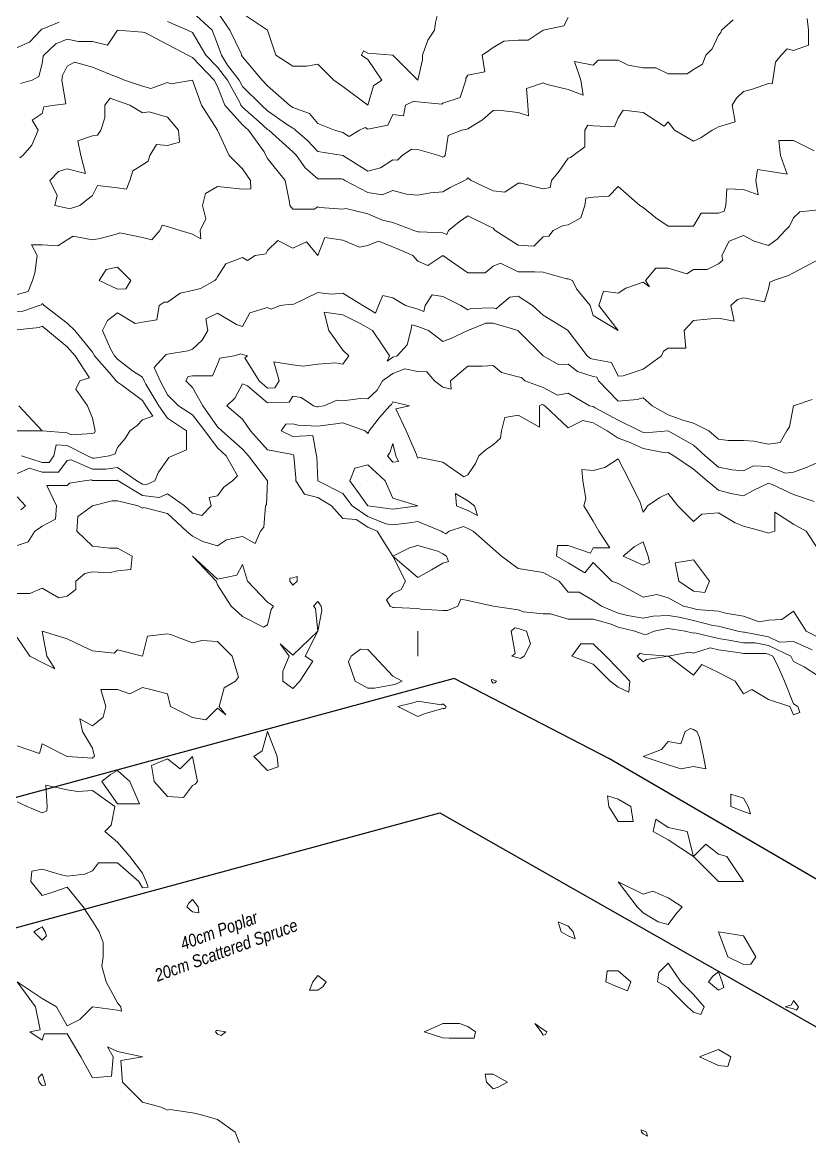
# Model space of a CAD drawing. Extents: x 532589 to 538856, y 6045658 to 6049082.
# Drawn here: x 537628 to 538254, y 6047187 to 6048073 of the extents above; entities that cross this region are included whole.
import ezdxf

# ---------------------------------------------------------------- set-up
doc = ezdxf.new("R2010")
doc.units = 0
doc.header["$LTSCALE"] = 5
doc.layers.add('C-TOPO-MAJR', color=7, linetype='Continuous', lineweight=15, true_color=0xd3aa5f)
doc.layers.add('C-TOPO-MINR', color=7, linetype='Continuous', lineweight=13, true_color=0xe9d5af)
doc.layers.add('F-RW', color=190, linetype='Continuous')
doc.layers.add('T-BUSH-T', color=110, linetype='Continuous')
doc.styles.add('80LS', font='ARIALNI.TTF', dxfattribs={"height": 10})

msp = doc.modelspace()

# ---------------------------------------------------------------- linework, layer by layer
at = {"layer": 'C-TOPO-MAJR', "color": 9, "true_color": 0xbfbfbf, "flags": 128}
for points, elevation in [([(538257.382, 6047970.609), (538241.095, 6047978.75), (538229.333, 6047978.75), (538230.743, 6047966.987), (538236.12, 6047952.054), (538221.187, 6047954.414), (538212.478, 6047955.788), (538211.233, 6047947.079), (538212.894, 6047935.464), (538201.279, 6047939.744), (538188.006, 6047940.443), (538187.225, 6047927.171), (538185.894, 6047922.647), (538181.37, 6047920.95), (538167.683, 6047920.95), (538161.462, 6047910.584), (538158.141, 6047910.584), (538141.554, 6047910.584), (538131.6, 6047917.217), (538121.645, 6047925.51), (538118.799, 6047927.171), (538101.737, 6047942.098), (538094.271, 6047934.637), (538081.829, 6047933.807), (538075.974, 6047933.025), (538075.193, 6047927.171), (538071.875, 6047917.217), (538061.92, 6047911.861), (538057.936, 6047911.247), (538049.975, 6047907.262), (538046.439, 6047902.835), (538042.012, 6047902.282), (538034.546, 6047894.821), (538022.104, 6047895.553), (538004.007, 6047907.262), (538002.195, 6047909.074), (537998.874, 6047910.584), (537982.287, 6047918.877), (537975.319, 6047914.231), (537966.806, 6047907.262), (537965.445, 6047904.197), (537962.379, 6047905.451), (537943.419, 6047906.314), (537942.47, 6047906.214), (537939.149, 6047907.262), (537922.562, 6047913.483), (537914.269, 6047915.556), (537902.654, 6047920.535), (537885.236, 6047924.68), (537882.746, 6047924.324), (537864.37, 6047925.638), (537862.837, 6047925.925), (537859.991, 6047924.324), (537842.929, 6047924.324), (537840.715, 6047927.171), (537840.438, 6047929.661), (537836.953, 6047947.079), (537823.021, 6047964.497), (537821.597, 6047966.987), (537820.174, 6047969.834), (537807.89, 6047986.896), (537803.112, 6047991.162), (537788.986, 6048006.804), (537783.204, 6048021.733), (537780.605, 6048026.712), (537763.296, 6048044.809), (537759.674, 6048046.621), (537743.387, 6048055.154), (537725.471, 6048064.537), (537723.479, 6048064.868), (537703.571, 6048066.529), (537695.609, 6048054.582), (537683.662, 6048057.568), (537672.715, 6048057.568), (537663.754, 6048059.36), (537654.654, 6048055.721), (537645.018, 6048046.621), (537644.612, 6048045.854), (537643.846, 6048039.985), (537640.999, 6048029.559), (537635.882, 6048026.712), (537626.654, 6048023.995)], 4295), ([(537710.208, 6047860.808), (537714.189, 6047867.446), (537703.571, 6047878.064), (537694.72, 6047876.296), (537689.095, 6047867.446), (537703.571, 6047860.521), (537710.208, 6047860.808)], 4295), ([(537623.937, 6047842.56), (537628.433, 6047843.041), (537641.355, 6047847.537), (537643.307, 6047848.076), (537643.846, 6047849.349), (537645.379, 6047847.537), (537663.754, 6047833.484), (537669.609, 6047827.629), (537683.662, 6047810.567), (537685.257, 6047807.721), (537696.935, 6047794.449), (537702.574, 6047787.812), (537703.571, 6047786.567), (537706.892, 6047784.491), (537723.479, 6047772.231), (537726.098, 6047767.904), (537731.772, 6047759.611), (537723.479, 6047756.842), (537719.29, 6047752.185), (537713.525, 6047747.996), (537709.693, 6047741.874), (537703.571, 6047734.73), (537701.91, 6047729.748), (537696.928, 6047728.087), (537685.431, 6047726.319), (537683.662, 6047726.319), (537679.682, 6047728.087), (537663.754, 6047736.255), (537654.907, 6047736.934), (537653.138, 6047728.087), (537649.206, 6047722.727), (537643.846, 6047722.727), (537627.453, 6047728.087)], 4295), ([(538257.488, 6047691.787), (538241.095, 6047697.459), (538224.034, 6047705.333), (538221.187, 6047706.281), (538208.985, 6047700.473), (538201.279, 6047696.235), (538191.325, 6047698.225), (538181.37, 6047700.939), (538172.52, 6047708.179), (538161.462, 6047717.659), (538145.824, 6047728.087), (538141.554, 6047730.686), (538139.162, 6047730.479), (538121.645, 6047733.869), (538111.105, 6047738.628), (538101.737, 6047742.096), (538092.887, 6047747.996), (538081.829, 6047754.416), (538073.535, 6047756.289), (538061.92, 6047750.486), (538043.34, 6047767.904), (538042.012, 6047768.591), (538040.905, 6047769.011), (538039.166, 6047767.904), (538039.166, 6047750.842), (538022.104, 6047760.438), (538011.628, 6047758.471), (538008.832, 6047747.996), (538008.05, 6047742.141), (538002.195, 6047736.934), (537996.888, 6047733.395), (537990.827, 6047728.087), (537988.263, 6047722.111), (537982.287, 6047713.156), (537978.966, 6047711.501), (537962.379, 6047723.112), (537943.716, 6047726.842), (537942.47, 6047726.276), (537941.64, 6047728.087), (537941.363, 6047729.195), (537933.137, 6047747.996), (537924.906, 6047765.56), (537935.834, 6047767.904), (537922.562, 6047770.97), (537921.424, 6047769.043), (537920.218, 6047767.904), (537911.987, 6047758.571), (537903.761, 6047747.996), (537903.484, 6047747.165), (537902.654, 6047746.004), (537900.44, 6047747.996), (537882.746, 6047754.368), (537877.253, 6047753.488), (537862.837, 6047751.823), (537847.352, 6047752.419), (537842.929, 6047753.683), (537837.499, 6047753.426), (537833.741, 6047747.996), (537842.929, 6047743.572), (537859.01, 6047744.168), (537861.932, 6047728.087), (537862.007, 6047727.257), (537862.837, 6047708.179), (537882.746, 6047698.225), (537890.211, 6047688.271), (537902.654, 6047679.799), (537916.873, 6047674.051), (537922.562, 6047673.341), (537935.834, 6047674.999), (537942.47, 6047675.828), (537960.846, 6047668.363), (537962.379, 6047667.496), (537964.592, 6047666.149), (537967.356, 6047668.363), (537978.771, 6047671.878), (537982.287, 6047670.497), (537986.272, 6047668.363), (538002.195, 6047654.309), (538008.832, 6047648.454), (538022.104, 6047638.5), (538033.813, 6047636.745), (538042.012, 6047635.514), (538054.684, 6047628.546), (538061.92, 6047619.699), (538070.767, 6047619.699), (538081.829, 6047613.162), (538088.465, 6047608.638), (538101.737, 6047603.109), (538109.11, 6047601.265), (538121.645, 6047598.985), (538129.608, 6047600.675), (538141.554, 6047601.302), (538150.264, 6047599.927), (538161.462, 6047597.261), (538176.874, 6047593.225), (538181.37, 6047592.828), (538196.852, 6047588.729), (538201.279, 6047587.881), (538202.127, 6047587.881), (538221.187, 6047584.267), (538229.815, 6047580.102), (538241.095, 6047580.491), (538256.028, 6047573.796)], 4300)]:
    msp.add_lwpolyline(points, dxfattribs=dict(at, elevation=elevation))
at = {"layer": 'C-TOPO-MINR', "color": 254, "true_color": 0xd9d9d9, "flags": 128}
for points, elevation in [([(537959.885, 6048086.437), (537956.409, 6048072.499), (537955.745, 6048066.529), (537950.434, 6048058.566), (537946.092, 6048046.621), (537946.092, 6048042.999), (537942.47, 6048026.724), (537922.574, 6048046.621), (537922.562, 6048046.625), (537922.56, 6048046.623), (537902.654, 6048048.155), (537899.328, 6048049.946), (537897.671, 6048046.621), (537902.654, 6048043.295), (537913.713, 6048026.712), (537907.177, 6048022.189), (537902.654, 6048006.809), (537902.648, 6048006.81), (537882.746, 6048021.733), (537875.504, 6048026.712), (537862.837, 6048039.379), (537853.986, 6048037.769), (537842.929, 6048037.769), (537829.647, 6048046.621), (537823.027, 6048066.523), (537823.023, 6048066.529), (537823.021, 6048066.531), (537823.008, 6048066.541), (537803.112, 6048079.798)], 4291), ([(538251.818, 6048075.715), (538253.04, 6048066.529), (538253.04, 6048054.584), (538241.095, 6048050.242), (538236.117, 6048051.598), (538231.132, 6048046.621), (538226.871, 6048040.937), (538224.512, 6048026.712), (538224.037, 6048023.862), (538221.187, 6048024.219), (538208.517, 6048019.474), (538201.279, 6048017.863), (538195.751, 6048012.332), (538192.233, 6048006.804), (538194.641, 6047993.534), (538181.37, 6047989.739), (538179.712, 6047988.554), (538176.392, 6047986.896), (538167.432, 6047980.926), (538161.462, 6047978.37), (538146.532, 6047986.896), (538141.554, 6047993.537), (538138.236, 6047990.213), (538121.645, 6048000.948), (538105.717, 6048002.824), (538101.737, 6047996.856), (538098.892, 6047989.741), (538081.829, 6047990.517), (538077.635, 6047991.09), (538075.191, 6047986.896), (538075.191, 6047973.625), (538065.907, 6047966.987), (538063.733, 6047965.174), (538061.92, 6047964.771), (538054.682, 6047954.318), (538048.647, 6047947.079), (538047.698, 6047941.393), (538042.012, 6047940.444), (538024.32, 6047944.863), (538022.104, 6047944.863), (538011.487, 6047937.787), (538002.195, 6047938.881), (537984.775, 6047947.079), (537982.287, 6047949.07), (537981.382, 6047947.984), (537979.444, 6047947.079), (537968.067, 6047941.391), (537962.379, 6047937.889), (537952.426, 6047937.123), (537942.47, 6047935.462), (537933.424, 6047936.217), (537922.562, 6047939.116), (537914.03, 6047935.703), (537902.654, 6047937.522), (537884.277, 6047947.079), (537882.746, 6047948.027), (537881.64, 6047948.185), (537862.837, 6047948.185), (537852.882, 6047957.032), (537845.917, 6047966.987), (537844.461, 6047968.52), (537842.929, 6047969.833), (537824.068, 6047986.896), (537823.021, 6047987.633), (537816.379, 6047993.537), (537803.112, 6048005.384), (537801.83, 6048006.804), (537801.019, 6048008.897), (537791.073, 6048026.712), (537783.204, 6048036.968), (537773.835, 6048046.621), (537763.296, 6048064.541), (537759.319, 6048066.529), (537743.387, 6048073.455)], 4294), ([(538193.082, 6048074.725), (538183.854, 6048066.529), (538183.356, 6048064.543), (538181.37, 6048062.557), (538176.393, 6048051.598), (538171.415, 6048046.621), (538168.703, 6048039.38), (538161.462, 6048035.245), (538156.484, 6048031.69), (538141.554, 6048031.69), (538131.598, 6048036.669), (538121.645, 6048036.669), (538109.696, 6048038.662), (538101.737, 6048042.641), (538085.808, 6048042.641), (538081.829, 6048038.662), (538066.887, 6048041.654), (538071.873, 6048026.712), (538073.865, 6048014.767), (538061.92, 6048019.25), (538045.321, 6048023.403), (538042.012, 6048024.505), (538028.741, 6048020.076), (538029.762, 6048006.804), (538030.401, 6047998.507), (538022.104, 6048000.947), (538006.177, 6048002.822), (538002.195, 6048002.539), (537993.771, 6047995.32), (537982.287, 6047988.138), (537981.293, 6047987.89), (537977.315, 6047986.896), (537966.643, 6047982.631), (537964.033, 6047966.987), (537963.281, 6047966.085), (537962.379, 6047965.663), (537959.07, 6047966.987), (537942.47, 6047971.729), (537937.491, 6047971.967), (537930.024, 6047966.987), (537926.295, 6047963.255), (537922.562, 6047963.475), (537912.608, 6047957.034), (537902.654, 6047954.319), (537882.752, 6047966.981), (537882.746, 6047966.985), (537882.729, 6047966.987), (537862.837, 6047970.131), (537854.67, 6047978.729), (537845.14, 6047986.896), (537844.135, 6047988.102), (537842.929, 6047988.554), (537837.954, 6047991.87), (537823.021, 6048002.379), (537818.043, 6048006.804), (537803.112, 6048021.734), (537800.333, 6048026.712), (537791.167, 6048038.657), (537786.39, 6048046.621), (537783.204, 6048055.469), (537778.876, 6048066.529), (537763.296, 6048080.865)], 4293), ([(538061.92, 6048076.477), (538058.611, 6048069.838), (538042.012, 6048066.539), (538042, 6048066.541), (538042.004, 6048066.529), (538030.065, 6048058.567), (538022.104, 6048058.567), (538010.905, 6048057.82), (538002.195, 6048052.593), (537998.683, 6048050.133), (537993.666, 6048046.621), (537995.565, 6048033.343), (537982.287, 6048030.684), (537980.633, 6048028.367), (537980.633, 6048026.712), (537976.066, 6048013.026), (537962.379, 6048008.459), (537961.433, 6048007.75), (537942.47, 6048009.4), (537939.328, 6048009.947), (537932.518, 6048006.804), (537931.095, 6047998.271), (537922.562, 6047999.339), (537918.58, 6047990.878), (537902.654, 6047987.841), (537900.447, 6047989.103), (537896.029, 6047986.896), (537887.72, 6047981.921), (537882.746, 6047985.086), (537876.111, 6047986.896), (537862.837, 6047992.204), (537856.2, 6048000.167), (537842.929, 6048005.145), (537840.441, 6048006.804), (537823.021, 6048022.286), (537818.595, 6048026.712), (537803.112, 6048045.295), (537802.317, 6048046.621), (537801.87, 6048047.863), (537792.836, 6048066.529), (537783.204, 6048080.751)], 4292), ([(537657.314, 6048072.969), (537643.846, 6048067.358), (537643.182, 6048067.192), (537642.798, 6048066.529), (537633.623, 6048056.843), (537623.937, 6048052.746)], 4294), ([(537809.4, 6047947.079), (537803.112, 6047956.269), (537792.394, 6047966.987), (537783.207, 6047986.892), (537783.206, 6047986.896), (537783.204, 6047986.898), (537770.324, 6048006.804), (537763.298, 6048026.71), (537763.297, 6048026.712), (537763.296, 6048026.713), (537763.293, 6048026.715), (537763.271, 6048026.712), (537746.23, 6048023.869), (537743.387, 6048024.903), (537730.113, 6048020.078), (537723.479, 6048021.974), (537709.255, 6048026.712), (537703.571, 6048029.198), (537699.956, 6048030.327), (537683.662, 6048037.189), (537669.445, 6048040.929), (537663.754, 6048037.769), (537659.926, 6048030.541), (537659.426, 6048026.712), (537662.704, 6048007.854), (537653.788, 6048006.804), (537645.09, 6048005.56), (537643.846, 6048000.162), (537635.892, 6047994.849), (537640.532, 6047986.896), (537635.648, 6047975.185), (537628.362, 6047966.987), (537626.034, 6047964.891)], 4296), ([(537752.148, 6047986.896), (537743.387, 6047997.324), (537728.789, 6048001.494), (537723.479, 6048000.676), (537713.523, 6048006.804), (537703.571, 6048010.423), (537697.883, 6048012.492), (537693.618, 6048006.804), (537693.618, 6047996.848), (537690.297, 6047986.896), (537687.644, 6047982.914), (537683.662, 6047982.471), (537672.054, 6047978.596), (537674.373, 6047966.987), (537678.233, 6047952.508), (537663.754, 6047956.368), (537656.787, 6047954.046), (537649.821, 6047947.079), (537655.796, 6047935.129), (537653.803, 6047927.171), (537663.754, 6047925.077), (537666.241, 6047924.684), (537673.705, 6047927.171), (537679.238, 6047931.595), (537683.662, 6047935.134), (537687.644, 6047943.097), (537703.571, 6047941.222), (537710.682, 6047939.968), (537713.524, 6047947.079), (537715.818, 6047954.74), (537723.479, 6047959.525), (537728.072, 6047962.394), (537729.451, 6047966.987), (537734.678, 6047975.697), (537743.387, 6047974.728), (537752.91, 6047977.373), (537752.148, 6047986.896)], 4297), ([(537623.937, 6047856.462), (537632.546, 6047858.837), (537636.187, 6047867.446), (537637.989, 6047873.302), (537639.865, 6047887.354), (537635.316, 6047895.883), (537643.846, 6047895.883), (537656.101, 6047895.007), (537663.754, 6047899.798), (537668.345, 6047902.671), (537683.662, 6047899.797), (537689.95, 6047900.975), (537703.571, 6047904.611), (537705.559, 6047905.274), (537723.479, 6047901.686), (537730.816, 6047899.926), (537737.414, 6047907.262), (537739.119, 6047911.53), (537743.387, 6047910.408), (537753.348, 6047907.262), (537763.296, 6047904.42), (537769.93, 6047900.628), (537769.266, 6047907.262), (537773.916, 6047916.551), (537771.261, 6047927.171), (537773.649, 6047936.725), (537783.204, 6047942.102), (537788.513, 6047941.77), (537803.112, 6047940.051), (537809.75, 6047940.442), (537809.4, 6047947.079)], 4296), ([(538261.004, 6047923.549), (538246.075, 6047922.191), (538241.095, 6047917.21), (538237.779, 6047910.578), (538234.461, 6047907.262), (538228.212, 6047900.237), (538221.187, 6047895.317), (538209.815, 6047898.726), (538201.279, 6047903.279), (538189.903, 6047898.73), (538184.215, 6047887.354), (538184.992, 6047883.733), (538181.37, 6047880.715), (538172.521, 6047876.295), (538161.462, 6047876.295), (538156.153, 6047872.755), (538141.554, 6047877.401), (538131.598, 6047877.401), (538123.304, 6047867.446), (538126.624, 6047862.467), (538121.645, 6047866.275), (538107.796, 6047861.387), (538101.737, 6047857.493), (538090.12, 6047859.154), (538086.253, 6047847.537), (538101.725, 6047827.641), (538081.829, 6047839.569), (538079.486, 6047847.537), (538068.565, 6047860.802), (538065.246, 6047867.446), (538061.92, 6047868.871), (538060.591, 6047868.776), (538042.012, 6047874.083), (538035.043, 6047874.415), (538022.104, 6047874.415), (538008.169, 6047881.38), (538002.195, 6047878.818), (537996.072, 6047873.57), (537982.287, 6047873.57), (537962.382, 6047887.354), (537962.379, 6047887.355), (537962.378, 6047887.355), (537962.367, 6047887.354), (537950.439, 6047879.386), (537942.47, 6047882.93), (537938.489, 6047887.354), (537922.562, 6047894.28), (537911.183, 6047898.733), (537902.654, 6047895.317), (537896.019, 6047893.989), (537882.746, 6047899.679), (537868.365, 6047901.735), (537862.837, 6047887.359), (537853.791, 6047898.216), (537842.929, 6047893.327), (537830.986, 6047899.297), (537823.021, 6047891.341), (537821.691, 6047888.684), (537813.054, 6047887.354), (537807.094, 6047883.372), (537803.112, 6047885.823), (537789.839, 6047880.719), (537783.204, 6047870.296), (537782.154, 6047868.496), (537780.988, 6047867.446), (537769.667, 6047861.075), (537763.296, 6047859.482), (537753.34, 6047857.493), (537743.387, 6047850.378), (537740.736, 6047850.189), (537736.761, 6047847.537), (537734.862, 6047836.155), (537723.479, 6047834.256), (537717.795, 6047833.313), (537703.571, 6047841.684), (537695.606, 6047835.593), (537691.626, 6047827.629), (537698.144, 6047813.148), (537701.183, 6047807.721), (537703.571, 6047805.007), (537715.511, 6047795.781), (537723.479, 6047790.657), (537724.764, 6047787.812), (537726.134, 6047785.157), (537736.576, 6047767.904), (537743.387, 6047757.949), (537758.612, 6047747.996), (537758.612, 6047732.771), (537747.369, 6047728.087), (537744.558, 6047726.917), (537743.387, 6047725.244), (537736.359, 6047715.207), (537733.431, 6047708.179), (537726.541, 6047705.117), (537723.479, 6047705.525), (537719.055, 6047708.179), (537703.571, 6047718.899), (537694.28, 6047717.47), (537683.662, 6047717.47), (537666.941, 6047724.9), (537663.754, 6047724.466), (537656.863, 6047715.07), (537643.846, 6047715.07), (537633.606, 6047718.419), (537623.937, 6047713.988)], 4296), ([(538261.004, 6047884.292), (538250.054, 6047878.396), (538241.095, 6047873.572), (538237.114, 6047871.427), (538225.164, 6047867.446), (538222.356, 6047866.276), (538221.187, 6047860.812), (538218.127, 6047850.598), (538201.279, 6047853.759), (538196.538, 6047852.278), (538191.326, 6047847.537), (538193.816, 6047835.091), (538181.37, 6047837.582), (538172.318, 6047836.682), (538161.462, 6047835.595), (538157.67, 6047831.421), (538154.221, 6047827.629), (538155.49, 6047813.693), (538141.554, 6047813.693), (538137.821, 6047811.453), (538136.125, 6047807.721), (538121.645, 6047797.101), (538105.716, 6047791.792), (538101.737, 6047791.43), (538096.468, 6047802.451), (538081.829, 6047804.974), (538079.732, 6047805.624), (538077.144, 6047807.721), (538061.933, 6047827.617), (538061.923, 6047827.629), (538061.92, 6047827.639), (538061.912, 6047827.637), (538042.012, 6047840.074), (538033.481, 6047847.537), (538022.104, 6047855.121), (538015.469, 6047854.172), (538007.627, 6047847.537), (538004.793, 6047844.94), (538002.195, 6047845.727), (537984.63, 6047845.195), (537982.287, 6047844.218), (537976.598, 6047847.537), (537962.379, 6047854.91), (537953.722, 6047856.194), (537948.16, 6047847.537), (537947.155, 6047842.853), (537942.47, 6047844.791), (537932.515, 6047847.537), (537922.562, 6047853.663), (537914.596, 6047855.503), (537911.186, 6047847.537), (537908.629, 6047841.562), (537902.654, 6047845.24), (537898.672, 6047847.537), (537882.746, 6047857.494), (537873.556, 6047856.727), (537862.837, 6047857.835), (537844.253, 6047848.861), (537842.929, 6047848.53), (537841.761, 6047848.705), (537832.981, 6047847.537), (537825.86, 6047844.698), (537823.021, 6047846.008), (537808.969, 6047841.681), (537803.112, 6047830.938), (537798.146, 6047832.596), (537783.204, 6047841.562), (537773.915, 6047836.918), (537775.465, 6047827.629), (537770.848, 6047820.077), (537763.296, 6047813.029), (537759.504, 6047811.513), (537743.387, 6047808.824), (537742.342, 6047808.766), (537741.18, 6047807.721), (537732.848, 6047798.352), (537737.608, 6047787.812), (537743.387, 6047776.613), (537752.096, 6047767.904), (537763.296, 6047760.738), (537772.948, 6047747.996), (537783.204, 6047734.458), (537790.129, 6047728.087), (537799.133, 6047712.158), (537795.154, 6047708.179), (537788.182, 6047703.201), (537783.204, 6047696.229), (537776.573, 6047694.902), (537778.228, 6047688.271), (537770.759, 6047680.807), (537763.296, 6047682.584), (537757.012, 6047688.271), (537743.387, 6047697.858), (537736.75, 6047694.908), (537723.479, 6047696.678), (537704.306, 6047708.179), (537703.571, 6047708.688), (537703.129, 6047708.62), (537683.662, 6047708.62), (537682.868, 6047708.973), (537677.037, 6047708.179), (537665.564, 6047706.37), (537663.754, 6047704.56), (537647.465, 6047704.56), (537655.221, 6047688.271), (537654.231, 6047677.886), (537643.846, 6047672.344), (537641.634, 6047670.574), (537637.873, 6047668.363), (537632.647, 6047659.653), (537623.937, 6047656.752)], 4297), ([(538256.029, 6047772.879), (538241.12, 6047767.904), (538241.112, 6047767.888), (538241.095, 6047767.888), (538237.951, 6047751.14), (538235.664, 6047747.996), (538230.554, 6047738.629), (538221.187, 6047737.378), (538209.576, 6047739.698), (538201.279, 6047740.337), (538189.029, 6047740.337), (538181.37, 6047741.359), (538173.712, 6047747.996), (538161.462, 6047754.121), (538153.08, 6047756.377), (538141.554, 6047760.839), (538128.669, 6047767.904), (538121.645, 6047774.188), (538116.67, 6047772.879), (538101.737, 6047771.525), (538086.158, 6047787.812), (538084.758, 6047790.741), (538081.829, 6047791.246), (538069.254, 6047795.146), (538061.92, 6047801.086), (538054.587, 6047800.387), (538042.012, 6047807.717), (538042.01, 6047807.719), (538042, 6047807.721), (538022.104, 6047827.617), (538022.099, 6047827.629), (538002.195, 6047833.662), (537996.34, 6047833.485), (537982.292, 6047827.629), (537982.29, 6047827.626), (537982.287, 6047827.626), (537968.711, 6047821.296), (537962.379, 6047818.921), (537950.77, 6047827.629), (537942.47, 6047831.063), (537937.729, 6047832.371), (537936.939, 6047827.629), (537933.815, 6047816.376), (537925.878, 6047807.721), (537922.562, 6047806.437), (537918.14, 6047803.299), (537919.909, 6047807.721), (537914.604, 6047815.679), (537906.386, 6047827.629), (537902.654, 6047829.926), (537897.223, 6047833.06), (537882.746, 6047840.299), (537868.077, 6047842.297), (537871.598, 6047827.629), (537882.746, 6047812.145), (537887.431, 6047807.721), (537882.746, 6047801.084), (537877.058, 6047802.033), (537862.837, 6047801.084), (537851.124, 6047799.526), (537842.929, 6047800.387), (537827.999, 6047802.743), (537832.071, 6047787.812), (537828.709, 6047782.124), (537823.021, 6047781.958), (537816.155, 6047787.812), (537804.92, 6047805.913), (537807.089, 6047807.721), (537803.112, 6047808.715), (537801.692, 6047809.141), (537796.479, 6047807.721), (537785.099, 6047805.826), (537783.204, 6047801.09), (537779.221, 6047791.795), (537763.296, 6047791.795), (537759.833, 6047791.275), (537757.986, 6047787.812), (537763.296, 6047782.502), (537771.407, 6047767.904), (537783.204, 6047751.138), (537786.717, 6047747.996), (537803.112, 6047733.328), (537807.853, 6047728.087), (537823.021, 6047708.182), (537823.023, 6047708.179), (537823.045, 6047708.155), (537823.021, 6047708.131), (537821.974, 6047689.317), (537821.364, 6047688.271), (537819.959, 6047671.424), (537817.334, 6047668.363), (537813.065, 6047658.41), (537803.112, 6047664.034), (537790.313, 6047661.253), (537783.204, 6047656.651), (537771.593, 6047660.065), (537763.296, 6047664.38), (537758.555, 6047668.363), (537743.387, 6047682.214), (537724.647, 6047687.103), (537723.479, 6047686.466), (537720.17, 6047688.271), (537703.571, 6047692.42), (537699.422, 6047692.42), (537683.672, 6047688.271), (537683.666, 6047688.268), (537683.662, 6047688.268), (537672.177, 6047679.848), (537671.219, 6047668.363), (537683.662, 6047656.418), (537697.238, 6047654.787), (537703.571, 6047654.787), (537715.179, 6047648.454), (537714.291, 6047637.734), (537703.571, 6047636.845), (537696.932, 6047635.184), (537683.662, 6047636.009), (537677.691, 6047634.517), (537670.391, 6047628.546), (537670.391, 6047621.909), (537663.754, 6047616.601), (537657.119, 6047615.272), (537643.846, 6047622.858), (537633.891, 6047618.592), (537623.937, 6047618.592)], 4298), ([(537623.937, 6047828.342), (537641.277, 6047830.197), (537643.846, 6047831.091), (537648.036, 6047827.629), (537663.754, 6047814.647), (537669.882, 6047807.721), (537681.451, 6047790.023), (537673.72, 6047787.812), (537670.398, 6047781.168), (537679.681, 6047767.904), (537683.662, 6047757.941), (537685.871, 6047747.996), (537685.319, 6047746.339), (537683.662, 6047745.787), (537666.895, 6047744.854), (537663.754, 6047746.465), (537643.846, 6047747.995), (537643.846, 6047747.992), (537623.941, 6047747.992)], 4294), ([(538261.004, 6047723.111), (538250.617, 6047718.566), (538241.095, 6047715.205), (538234.81, 6047714.464), (538221.187, 6047719.738), (538209.243, 6047720.123), (538201.279, 6047716.142), (538192.43, 6047717.028), (538181.37, 6047719.038), (538170.894, 6047728.087), (538161.462, 6047736.62), (538141.556, 6047747.993), (538141.554, 6047747.995), (538123.236, 6047746.405), (538121.645, 6047746.713), (538118.805, 6047747.996), (538101.737, 6047756.528), (538083.363, 6047766.369), (538081.829, 6047767.261), (538078.979, 6047767.904), (538061.92, 6047777.856), (538053.391, 6047776.433), (538042.012, 6047782.319), (538027.534, 6047787.812), (538024.702, 6047790.41), (538022.104, 6047790.958), (538008.832, 6047794.449), (538002.195, 6047800.064), (537993.9, 6047799.425), (537982.287, 6047799.425), (537968.349, 6047787.812), (537969.013, 6047781.178), (537962.379, 6047782.838), (537955.745, 6047787.812), (537949.496, 6047794.838), (537942.47, 6047795.278), (537931.994, 6047797.244), (537922.562, 6047793.593), (537914.418, 6047787.812), (537910.049, 6047780.418), (537902.654, 6047773.432), (537896.801, 6047773.757), (537882.746, 6047771.887), (537878.149, 6047772.501), (537867.82, 6047767.904), (537863.525, 6047767.216), (537862.837, 6047767.137), (537862.098, 6047767.165), (537859.512, 6047767.904), (537849.563, 6047774.539), (537842.929, 6047775.557), (537840.086, 6047770.747), (537823.021, 6047770.248), (537807.099, 6047783.826), (537803.112, 6047785.319), (537797.053, 6047773.963), (537790.443, 6047767.904), (537803.112, 6047757.185), (537809.4, 6047747.996), (537823.021, 6047732.771), (537841.504, 6047729.512), (537842.929, 6047728.826), (537843.696, 6047728.855), (537843.836, 6047728.087), (537845.416, 6047710.666), (537845.524, 6047708.179), (537852.359, 6047697.701), (537862.837, 6047694.906), (537873.896, 6047688.271), (537882.746, 6047678.318), (537893.362, 6047677.654), (537902.654, 6047671.328), (537909.99, 6047668.363), (537922.562, 6047648.456), (537935.833, 6047655.092), (537942.47, 6047656.987), (537958.402, 6047652.431), (537962.379, 6047650.183), (537965.22, 6047648.454), (537966.798, 6047644.035), (537962.379, 6047642.77), (537953.333, 6047637.592), (537942.47, 6047631.389), (537922.586, 6047648.43), (537932.528, 6047628.546), (537929.206, 6047621.902), (537922.562, 6047618.58), (537917.584, 6047613.616), (537920.351, 6047608.638), (537922.562, 6047607.467), (537923.51, 6047607.69), (537942.47, 6047606.827), (537944.814, 6047606.294), (537962.379, 6047605.317), (537965.893, 6047605.123), (537974.334, 6047608.638), (537976.603, 6047614.322), (537982.287, 6047613.057), (538002.192, 6047608.641), (538002.195, 6047608.639), (538002.202, 6047608.638), (538022.104, 6047605.686), (538026.53, 6047604.212), (538042.012, 6047602.667), (538047.983, 6047602.667), (538061.92, 6047598.341), (538072.217, 6047598.341), (538081.829, 6047598.341), (538096.049, 6047594.418), (538101.737, 6047592.048), (538115.007, 6047588.729), (538121.645, 6047586.339), (538124.243, 6047586.131), (538130.182, 6047588.729), (538139.563, 6047590.72), (538141.554, 6047590.824), (538154.823, 6047588.729), (538161.462, 6047587.136), (538162.669, 6047587.522), (538181.37, 6047582.848), (538188.181, 6047581.919), (538201.279, 6047579.41), (538210.598, 6047579.41), (538221.187, 6047577.402), (538238.961, 6047568.821), (538241.095, 6047564.553), (538249.631, 6047560.285), (538261.004, 6047552.893)], 4299), ([(537623.937, 6047748.02), (537643.821, 6047748.02), (537625.108, 6047767.904)], 4294), ([(537925.049, 6047728.087), (537922.562, 6047738.036), (537920.075, 6047730.575), (537918.297, 6047728.087), (537922.562, 6047723.113), (537927.153, 6047723.496), (537925.049, 6047728.087)], 4301), ([(537942.472, 6047688.27), (537942.475, 6047688.271), (537942.47, 6047688.273), (537942.468, 6047688.274), (537922.562, 6047694.395), (537916.384, 6047708.179), (537902.654, 6047721.025), (537892.444, 6047718.389), (537888.433, 6047708.179), (537902.651, 6047688.274), (537902.653, 6047688.271), (537902.654, 6047688.27), (537902.655, 6047688.27), (537922.562, 6047685.783), (537924.774, 6047686.059), (537942.47, 6047688.27), (537942.472, 6047688.27)], 4301), ([(538261.004, 6047653.437), (538251.043, 6047668.363), (538241.095, 6047673.789), (538226.166, 6047683.292), (538226.166, 6047668.363), (538222.431, 6047667.118), (538221.187, 6047666.704), (538216.208, 6047668.363), (538201.279, 6047672.343), (538194.644, 6047674.997), (538181.37, 6047682.842), (538168.099, 6047681.634), (538161.462, 6047676.019), (538149.21, 6047688.271), (538141.554, 6047698.227), (538134.919, 6047694.906), (538124.963, 6047688.271), (538123.636, 6047686.28), (538121.645, 6047683.292), (538119.836, 6047688.271), (538119.435, 6047690.482), (538110.586, 6047708.179), (538101.737, 6047725.877), (538091.117, 6047718.799), (538081.829, 6047716.475), (538072.778, 6047717.23), (538073.533, 6047708.179), (538075.859, 6047694.241), (538074.364, 6047688.271), (538081.829, 6047676.331), (538086.253, 6047668.363), (538095.093, 6047655.098), (538081.829, 6047655.098), (538079.613, 6047650.67), (538061.92, 6047656.987), (538053.388, 6047656.987), (538052.731, 6047648.454), (538061.92, 6047643.025), (538075.191, 6047635.184), (538081.829, 6047643.471), (538096.754, 6047628.546), (538101.737, 6047626.733), (538105.724, 6047624.559), (538121.645, 6047615.879), (538132.368, 6047617.823), (538141.554, 6047615.272), (538153.499, 6047608.638), (538161.462, 6047606.742), (538164.03, 6047606.069), (538181.37, 6047604.538), (538186.946, 6047603.062), (538201.279, 6047600.673), (538213.853, 6047596.063), (538221.187, 6047597.44), (538231.725, 6047598.099), (538241.095, 6047604.661), (538251.048, 6047588.729), (538261.004, 6047583.75)], 4301), ([(537902.656, 6047708.179), (537902.654, 6047708.181), (537902.653, 6047708.18), (537902.652, 6047708.179), (537902.654, 6047708.177), (537902.657, 6047708.176), (537902.656, 6047708.179)], 4302), ([(537623.937, 6047695.512), (537630.575, 6047688.271), (537626.888, 6047685.32)], 4296), ([(537987.526, 6047688.271), (537982.287, 6047692.419), (537972.331, 6047698.227), (537973.237, 6047688.271), (537982.287, 6047684.716), (537989.944, 6047680.614), (537987.526, 6047688.271)], 4301), ([(538125.629, 6047648.454), (538121.645, 6047659.837), (538114.404, 6047655.695), (538105.724, 6047648.454), (538121.645, 6047641.213), (538126.625, 6047643.475), (538125.629, 6047648.454)], 4301), ([(537825.736, 6047605.922), (537827.617, 6047608.638), (537823.021, 6047611.783), (537807.096, 6047628.546), (537803.112, 6047641.828), (537798.426, 6047633.232), (537783.204, 6047629.967), (537763.32, 6047648.43), (537782.209, 6047628.546), (537783.204, 6047625.703), (537794.066, 6047608.638), (537803.112, 6047600.346), (537819.695, 6047592.055), (537823.021, 6047593.712), (537825.736, 6047605.922)], 4299), ([(538170.588, 6047619.42), (538174.346, 6047628.546), (538161.462, 6047645.392), (538146.864, 6047643.144), (538149.935, 6047628.546), (538161.462, 6047620.435), (538170.588, 6047619.42)], 4302), ([(537846.55, 6047628.546), (537846.55, 6047632.167), (537842.929, 6047631.201), (537840.586, 6047630.889), (537840.716, 6047628.546), (537842.929, 6047625.226), (537846.55, 6047628.546)], 4299), ([(537865.682, 6047608.638), (537862.837, 6047612.259), (537859.518, 6047608.638), (537860.941, 6047606.741), (537862.837, 6047588.741), (537866.157, 6047605.318), (537865.682, 6047608.638)], 4299), ([(537794.915, 6047568.821), (537783.204, 6047580.532), (537770.761, 6047581.264), (537763.296, 6047579.54), (537745.881, 6047586.236), (537743.387, 6047586.513), (537727.456, 6047584.752), (537723.482, 6047568.821), (537723.491, 6047568.809), (537723.479, 6047568.797), (537723.467, 6047568.821), (537703.571, 6047573.799), (537701.082, 6047571.31), (537683.662, 6047573.247), (537675.697, 6047576.787), (537663.754, 6047582.756), (537643.847, 6047588.727), (537647.357, 6047568.821), (537653.794, 6047558.873), (537643.846, 6047563.847), (537633.898, 6047568.821), (537623.937, 6047583.746)], 4299), ([(537852.871, 6047568.821), (537862.813, 6047588.705), (537842.929, 6047569.816), (537832.987, 6047578.763), (537840.086, 6047568.821), (537834.963, 6047556.878), (537834.963, 6047548.913), (537842.929, 6047543.221), (537848.62, 6047548.913), (537858.851, 6047564.834), (537852.871, 6047568.821)], 4299), ([(537942.479, 6047588.721), (537942.48, 6047588.729), (537942.47, 6047588.731), (537942.468, 6047588.732), (537942.458, 6047588.729), (537942.458, 6047568.833), (537942.464, 6047568.821), (537942.47, 6047568.818), (537942.476, 6047568.816), (537942.479, 6047568.821), (537942.479, 6047588.721)], 4298), ([(538028.741, 6047588.729), (538022.104, 6047590.941), (538019.507, 6047591.326), (538016.675, 6047588.729), (538019.897, 6047571.028), (538017.137, 6047568.821), (538022.104, 6047567.497), (538023.909, 6047567.016), (538027.07, 6047568.821), (538032.056, 6047578.777), (538028.741, 6047588.729)], 4298), ([(537924.775, 6047546.699), (537930.03, 6047548.913), (537922.562, 6047552.896), (537907.633, 6047568.821), (537902.654, 6047574.132), (537896.963, 6047574.512), (537889.372, 6047568.821), (537887.165, 6047564.402), (537892.701, 6047548.913), (537902.654, 6047543.553), (537908.013, 6047543.553), (537922.562, 6047546.197), (537924.775, 6047546.699)], 4299), ([(538110.929, 6047548.913), (538101.737, 6047558.871), (538091.787, 6047568.821), (538081.829, 6047578.779), (538071.871, 6047578.779), (538064.76, 6047568.821), (538081.829, 6047562.532), (538095.448, 6047548.913), (538101.737, 6047544.317), (538110.271, 6047540.378), (538110.929, 6047548.913)], 4298), ([(538244.405, 6047529.004), (538241.095, 6047530.99), (538233.928, 6047548.913), (538228.298, 6047561.71), (538224.743, 6047568.821), (538221.187, 6047570.538), (538219.069, 6047570.939), (538201.279, 6047570.939), (538198.659, 6047571.441), (538181.37, 6047573.798), (538174.734, 6047575.457), (538161.462, 6047571.209), (538158.319, 6047571.964), (538141.554, 6047568.824), (538141.552, 6047568.823), (538121.645, 6047570.412), (538119.159, 6047571.308), (538116.67, 6047568.821), (538121.645, 6047564.399), (538124.298, 6047566.168), (538141.554, 6047568.817), (538141.602, 6047568.772), (538161.462, 6047553.885), (538168.099, 6047562.184), (538181.37, 6047555.937), (538194.642, 6047548.913), (538201.279, 6047538.96), (538207.916, 6047542.276), (538221.187, 6047534.432), (538238.257, 6047529.004), (538241.095, 6047522.379), (538246.062, 6047524.038), (538244.405, 6047529.004)], 4298), ([(537623.937, 6047497.72), (537641.629, 6047491.404), (537643.846, 6047499.154), (537663.73, 6047489.212), (537663.754, 6047489.196), (537663.778, 6047489.188), (537683.662, 6047487.943), (537684.349, 6047488.501), (537685.472, 6047489.188), (537683.662, 6047495.829), (537675.709, 6047509.096), (537673.717, 6047519.041), (537683.662, 6047513.515), (537692.373, 6047520.294), (537694.381, 6047529.004), (537690.3, 6047542.275), (537703.571, 6047542.275), (537713.531, 6047538.952), (537723.479, 6047543.934), (537730.12, 6047542.271), (537743.387, 6047538.949), (537745.726, 6047529.004), (537763.296, 6047520.221), (537773.961, 6047518.339), (537783.204, 6047527.583), (537789.845, 6047522.363), (537784.531, 6047529.004), (537788.44, 6047543.676), (537797.428, 6047548.913), (537799.799, 6047552.226), (537794.915, 6047568.821)], 4299), ([(538003.522, 6047547.586), (538005.039, 6047548.913), (538002.195, 6047550.018), (538000.869, 6047550.239), (538001.025, 6047548.913), (538002.195, 6047547.382), (538003.522, 6047547.586)], 4299), ([(537964.033, 6047527.35), (537964.862, 6047529.004), (537962.379, 6047530.99), (537961.138, 6047530.245), (537942.47, 6047533.196), (537939.521, 6047531.954), (537926.539, 6047529.004), (537942.47, 6047521.038), (537948.158, 6047523.316), (537962.379, 6047527.199), (537964.033, 6047527.35)], 4298), ([(537823.027, 6047509.09), (537823.045, 6047509.096), (537823.021, 6047509.104), (537823.012, 6047509.104), (537823.018, 6047509.096), (537818.692, 6047493.516), (537811.961, 6047489.188), (537823.021, 6047478.128), (537831.318, 6047480.89), (537830.679, 6047489.188), (537823.027, 6047509.09)], 4298), ([(538164.301, 6047509.096), (538161.462, 6047510.515), (538159.255, 6047511.303), (538154.837, 6047509.096), (538151.511, 6047499.139), (538141.554, 6047501.133), (538136.125, 6047494.617), (538121.645, 6047489.194), (538121.639, 6047489.194), (538121.639, 6047489.188), (538121.645, 6047489.183), (538121.654, 6047489.18), (538141.554, 6047482.551), (538151.506, 6047479.235), (538161.462, 6047481.229), (538171.413, 6047479.236), (538169.421, 6047489.188), (538166.428, 6047504.129), (538164.301, 6047509.096)], 4298), ([(537763.308, 6047489.175), (537763.32, 6047489.188), (537763.296, 6047489.236), (537763.291, 6047489.192), (537763.247, 6047489.188), (537753.348, 6047479.227), (537743.387, 6047487.199), (537730.592, 6047482.075), (537732.848, 6047469.279), (537743.387, 6047457.333), (537756.183, 6047456.484), (537763.296, 6047465.97), (537765.503, 6047467.072), (537767.268, 6047469.279), (537763.308, 6047489.175)], 4298), ([(537713.524, 6047469.279), (537703.571, 6047478.126), (537698.08, 6047474.77), (537691.323, 6047469.279), (537703.571, 6047451.581), (537721.269, 6047451.581), (537713.524, 6047469.279)], 4298), ([(537623.937, 6047452.988), (537631.896, 6047449.371), (537643.846, 6047444.393), (537647.36, 6047445.857), (537647.827, 6047449.371), (537646.689, 6047466.436), (537663.754, 6047462.646), (537671.716, 6047461.318), (537683.662, 6047462.166), (537701.582, 6047449.371), (537698.593, 6047434.441), (537693.614, 6047429.463), (537703.571, 6047420.93), (537713.523, 6047409.554), (537723.479, 6047396.277), (537726.322, 6047389.646), (537727.901, 6047385.224), (537723.479, 6047384.67), (537720.636, 6047389.646), (537703.571, 6047404.576), (537688.641, 6047404.576), (537683.662, 6047398.179), (537677.687, 6047395.621), (537663.754, 6047394.071), (537658.068, 6047395.332), (537643.846, 6047399.601), (537635.546, 6047397.946), (537634.796, 6047389.646), (537643.846, 6047378.584), (537652.145, 6047381.346), (537663.754, 6047385.221), (537676.419, 6047369.738), (537683.662, 6047358.359), (537689.091, 6047349.829), (537692.191, 6047341.3), (537692.191, 6047329.921), (537691.125, 6047322.459), (537694.521, 6047310.013), (537703.571, 6047293.414), (537706.409, 6047290.104), (537706.88, 6047286.795), (537703.571, 6047287.621), (537683.669, 6047290.097), (537683.662, 6047290.088), (537673.706, 6047280.152), (537663.754, 6047275.169), (537655.225, 6047290.104), (537643.846, 6047296.743), (537623.949, 6047310.001), (537638.536, 6047290.104), (537642.189, 6047271.853), (537633.885, 6047270.196), (537643.846, 6047263.563), (537645.375, 6047268.667), (537663.754, 6047268.667), (537674.613, 6047250.288), (537683.662, 6047233.695), (537698.978, 6047234.972), (537700.255, 6047250.288), (537695.612, 6047258.246), (537703.571, 6047254.71), (537723.472, 6047250.295), (537723.479, 6047250.297), (537723.482, 6047250.288), (537723.528, 6047250.239), (537723.479, 6047250.284), (537706.413, 6047247.445), (537707.552, 6047230.379), (537723.479, 6047214.453), (537738.415, 6047210.471), (537743.387, 6047207.985), (537745.195, 6047208.664), (537763.296, 6047205.876), (537769.271, 6047204.496), (537783.204, 6047200.516), (537797.137, 6047190.563), (537803.112, 6047175.621)], 4298), ([(538101.737, 6047455.345), (538093.201, 6047457.907), (538094.269, 6047449.371), (538101.737, 6047437.416), (538113.692, 6047437.416), (538111.697, 6047449.371), (538101.737, 6047455.345)], 4299), ([(538204.896, 6047449.371), (538201.279, 6047456.002), (538191.328, 6047459.322), (538191.328, 6047449.371), (538201.279, 6047445.392), (538206.961, 6047443.688), (538204.896, 6047449.371)], 4298), ([(538156.479, 6047429.463), (538141.554, 6047432.608), (538131.593, 6047439.423), (538129.599, 6047429.463), (538141.554, 6047422.825), (538161.454, 6047409.562), (538156.479, 6047429.463)], 4299), ([(538188.012, 6047409.554), (538181.37, 6047411.545), (538171.428, 6047419.496), (538161.486, 6047409.554), (538181.37, 6047389.67), (538201.254, 6047389.67), (538188.012, 6047409.554)], 4299), ([(538141.554, 6047376.847), (538129.11, 6047382.181), (538121.645, 6047379.698), (538101.745, 6047389.638), (538116.665, 6047369.738), (538121.645, 6047364.758), (538133.6, 6047357.783), (538141.554, 6047355.513), (538147.407, 6047363.885), (538152.613, 6047369.738), (538141.554, 6047376.847)], 4299), ([(537767.718, 6047369.738), (537763.296, 6047375.42), (537760.453, 6047372.58), (537758.874, 6047369.738), (537763.296, 6047365.758), (537768.271, 6047364.762), (537767.718, 6047369.738)], 4298), ([(538065.902, 6047349.829), (538061.92, 6047354.254), (538053.952, 6047357.798), (538056.231, 6047349.829), (538061.92, 6047346.51), (538067.61, 6047344.14), (538065.902, 6047349.829)], 4299), ([(537646.055, 6047349.829), (537643.846, 6047353.806), (537641.359, 6047352.316), (537637.212, 6047349.829), (537643.846, 6047343.196), (537647.159, 6047346.516), (537646.055, 6047349.829)], 4298), ([(538207.132, 6047324.068), (538211.23, 6047329.921), (538201.279, 6047346.504), (538181.375, 6047349.824), (538188.835, 6047329.921), (538201.279, 6047323.702), (538207.132, 6047324.068)], 4299), ([(538167.436, 6047284.131), (538169.998, 6047290.104), (538161.462, 6047300.065), (538151.514, 6047310.013), (538141.554, 6047324.938), (538134.085, 6047317.481), (538133.018, 6047310.013), (538141.554, 6047305.416), (538156.865, 6047290.104), (538161.462, 6047285.836), (538167.436, 6047284.131)], 4299), ([(537866.819, 6047306.031), (537869.476, 6047310.013), (537862.837, 6047314.991), (537858.856, 6047310.013), (537856.198, 6047303.374), (537862.837, 6047303.374), (537866.819, 6047306.031)], 4299), ([(538101.737, 6047318.864), (538092.886, 6047318.864), (538091.778, 6047310.013), (538101.737, 6047305.819), (538108.978, 6047302.772), (538111.696, 6047310.013), (538101.737, 6047318.864)], 4299), ([(538184.434, 6047310.013), (538181.37, 6047317.981), (538176.946, 6047314.437), (538173.402, 6047310.013), (538181.37, 6047303.374), (538185.795, 6047305.588), (538184.434, 6047310.013)], 4299), ([(538243.583, 6047287.617), (538245.077, 6047290.104), (538241.095, 6047295.083), (538239.564, 6047291.635), (538234.454, 6047290.104), (538241.095, 6047288.683), (538243.583, 6047287.617)], 4299), ([(537786.047, 6047267.353), (537789.845, 6047270.196), (537783.204, 6047271.302), (537781.96, 6047271.44), (537781.545, 6047270.196), (537783.204, 6047268.386), (537786.047, 6047267.353)], 4299), ([(537987.267, 6047265.216), (537988.261, 6047270.196), (537982.287, 6047274.464), (537975.649, 6047276.834), (537962.379, 6047276.834), (537957.782, 6047274.793), (537947.454, 6047270.196), (537962.379, 6047265.599), (537967.359, 6047265.216), (537982.287, 6047265.216), (537987.267, 6047265.216)], 4299), ([(538044.003, 6047268.205), (538044.855, 6047270.196), (538042.012, 6047272.187), (538035.371, 6047276.838), (538040.353, 6047270.196), (538042.012, 6047267.709), (538044.003, 6047268.205)], 4299), ([(538188.839, 6047242.819), (538191.331, 6047250.288), (538181.37, 6047256.261), (538177.102, 6047254.556), (538166.445, 6047250.288), (538181.37, 6047243.65), (538188.839, 6047242.819)], 4299), ([(537645.834, 6047230.379), (537643.846, 6047237.013), (537640.532, 6047233.693), (537641.359, 6047230.379), (537643.846, 6047227.54), (537646.332, 6047227.893), (537645.834, 6047230.379)], 4298), ([(538006.389, 6047226.185), (538013.578, 6047230.379), (538002.195, 6047236.509), (537996.066, 6047236.509), (537996.884, 6047230.379), (538002.195, 6047225.068), (538006.389, 6047226.185)], 4299), ([(538124.129, 6047190.563), (538121.645, 6047191.731), (538119.84, 6047192.368), (538120.117, 6047190.563), (538121.645, 6047189.144), (538124.955, 6047187.253), (538124.129, 6047190.563)], 4298)]:
    msp.add_lwpolyline(points, dxfattribs=dict(at, elevation=elevation))
at = {"layer": 'F-RW', "flags": 128}
msp.add_lwpolyline([(538856.362, 6047048.307), (538772.278, 6047093.08), (538094.885, 6047487.184), (537971.291, 6047551.077), (537421, 6047401.782), (536986.543, 6047650.81), (536968.488, 6047996.965), (537298.379, 6048508.415), (537214.43, 6048562.563), (536867.045, 6048023.992), (536889.617, 6047591.222), (537407.222, 6047294.535), (537959.939, 6047444.488), (538809.946, 6046961.139)], dxfattribs=at)

# ---------------------------------------------------------------- next in the draw order: texts
at = {"layer": 'T-BUSH-T', "insert": (537782.62, 6047355.602), "char_height": 9.99488, "width": 119.47263, "attachment_point": 2, "rotation": 20, "style": '80LS', "bg_fill": 2}
msp.add_mtext('40cm Poplar\\P20cm Scattered Spruce', dxfattribs=at)

doc.saveas('drawing.dxf')
